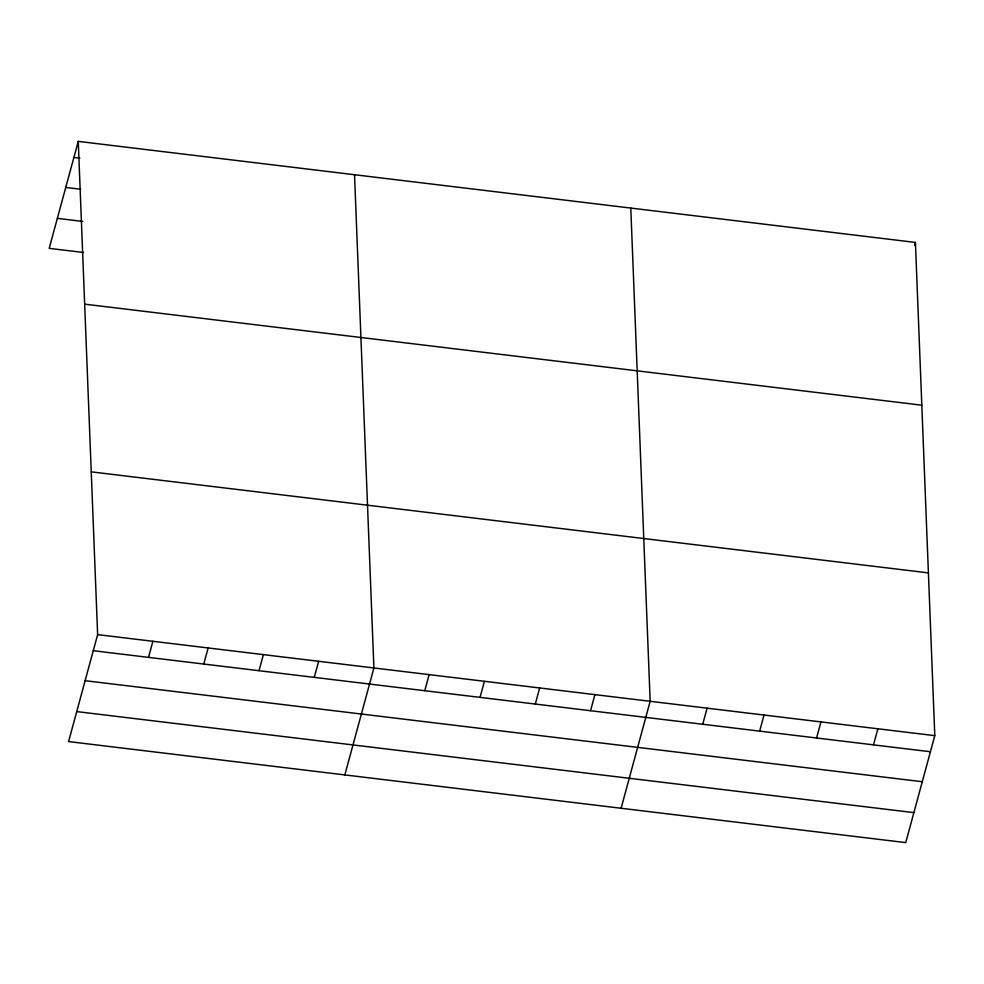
<?xml version="1.0" encoding="UTF-8"?>
<svg xmlns="http://www.w3.org/2000/svg" width="984" height="984" viewBox="0 0 984 984"><rect width="100%" height="100%" fill="white"/><g stroke="black" fill="none" stroke-linecap="round" stroke-linejoin="round"><path stroke-width="1.48" d="M78.265 141.388L97.637 634.619L68.585 741.579L905.735 842.611L934.8 735.651L915.415 242.421L78.265 141.388L49.2 248.349L83.542 252.494M148.523 657.374L152.889 641.285M203.774 664.04L208.141 647.952M259.026 670.707L263.404 654.618M314.277 677.373L318.656 661.297M344.843 774.925L373.908 667.964L354.523 174.722M424.781 690.706L429.159 674.63M480.044 697.385L484.411 681.297M535.296 704.052L539.663 687.964M590.548 710.719L594.914 694.63M621.101 808.27L650.166 701.297L630.781 208.067M702.724 724.261L707.09 708.173M759.648 731.124L764.014 715.048M914.628 245.348L915.415 242.421M816.572 738L820.951 721.912M873.509 744.863L877.876 728.787M73.886 157.465L79.864 158.19M65.743 187.452L80.676 189.26M57.343 218.35L82.73 221.425M84.661 304.154L921.811 405.187M91.241 471.853L928.404 572.885M97.637 634.619L934.8 735.651M93.271 650.707L930.434 751.739M85.128 680.694L922.279 781.726M76.727 711.592L913.89 812.624"/></g></svg>
